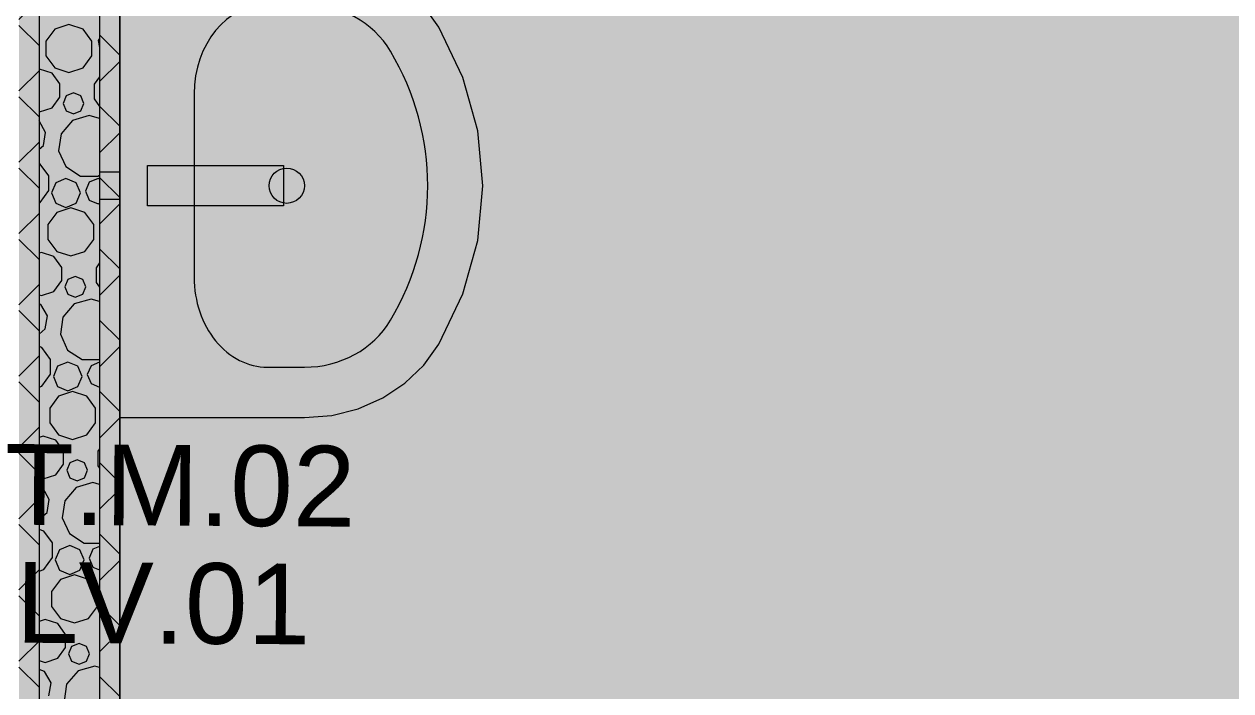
# Model space of a CAD drawing. Header units: metres. Extents: x -77 to 21.6, y -70.6 to -27.7.
# Drawn here: x -58.858 to -57.662, y -40.155 to -39.493 of the extents above; entities that cross this region are included whole.
import ezdxf

# ---------------------------------------------------------------- set-up
doc = ezdxf.new("R2010")
doc.units = ezdxf.units.M
doc.header["$MEASUREMENT"] = 0
for name, color, linetype, lineweight, true_color in [('LAJES.EST_Caneta_No__18', 7, 'Continuous', 0, 0xdfdfdf), ('LAJES.EST_Caneta_No__254', 7, 'Continuous', 0, 0xd1c9ad), ('LOUCAS-METAIS.ARQ_Caneta_No__18', 7, 'Continuous', 0, 0xdfdfdf), ('ZONA_Caneta_No__56', 7, 'Continuous', 0, 0xffe495)]:
    doc.layers.add(name, color=color, linetype=linetype, lineweight=lineweight, true_color=true_color)
for name, color, linetype, lineweight in [('LOUCAS-METAIS.ARQ_Caneta_No__96', 252, 'Continuous', 0), ('NOTAS BANCADAS_Caneta_No__99', 7, 'Continuous', 20), ('PAREDE CONSTRUIR_Caneta_No__241', 7, 'Continuous', 13), ('PAREDE CONSTRUIR_Caneta_No__83', 84, 'Continuous', 0), ('PAREDE CONSTRUIR_Caneta_No__96', 252, 'Continuous', 0)]:
    doc.layers.add(name, color=color, linetype=linetype, lineweight=lineweight)
doc.layers.add('NOTAS BANCADAS', color=7, linetype='Continuous')
doc.layers.add('PAREDE CONSTRUIR', color=7, linetype='Continuous')
doc.styles.add('GENERATED_STYLE_1', font='arial.ttf')
pattern_1 = [(45, (0, 0), (-0.03535534, 0.03535534), []), (135, (0, 0), (0.03535534, 0.03535534), [])]

# ---------------------------------------------------------------- blocks, each defined once
blk = doc.blocks.new('Basin 26')
at = {"layer": 'LOUCAS-METAIS.ARQ_Caneta_No__18', "linetype": 'Continuous', "lineweight": 0, "true_color": 0xdfdfdf}
for points in [[(-0.0135, 0), (0.0135, 0), (0.0135, 0.02), (-0.0135, 0.02)], [(-0.23, 0), (-0.23, -0.1833), (-0.2278, -0.2103), (-0.2212, -0.2364), (-0.2104, -0.2608), (-0.1959, -0.2827), (-0.178, -0.3015), (-0.1573, -0.3165), (-0.1073, -0.3404), (-0.0544, -0.3551), (0, -0.36), (0.0544, -0.3551), (0.1073, -0.3404), (0.1573, -0.3165), (0.178, -0.3015), (0.1959, -0.2827), (0.2104, -0.2608), (0.2212, -0.2364), (0.2278, -0.2103), (0.23, -0.1833), (0.23, 0)]]:
    blk.add_hatch(color=254, dxfattribs=at).paths.add_polyline_path(points)
at = {"layer": 'LOUCAS-METAIS.ARQ_Caneta_No__96', "color": 252, "linetype": 'Continuous', "lineweight": 0}
for p, q in [((0.0911, -0.0739), (-0.0911, -0.0739)), ((-0.18, -0.1466), (-0.18, -0.1833)), ((0.18, -0.1466), (0.18, -0.1833))]:
    blk.add_line(p, q, dxfattribs=at)
at = {"layer": 'LOUCAS-METAIS.ARQ_Caneta_No__96', "color": 252, "linetype": 'Continuous', "lineweight": 0, "flags": 128}
for points in [[(-0.0135, 0), (0.0135, 0), (0.0135, 0.02), (-0.0135, 0.02)], [(-0.23, 0), (-0.23, -0.1833), (-0.2278, -0.2103), (-0.2212, -0.2364), (-0.2104, -0.2608), (-0.1959, -0.2827), (-0.178, -0.3015), (-0.1573, -0.3165), (-0.1073, -0.3404), (-0.0544, -0.3551), (0, -0.36), (0.0544, -0.3551), (0.1073, -0.3404), (0.1573, -0.3165), (0.178, -0.3015), (0.1959, -0.2827), (0.2104, -0.2608), (0.2212, -0.2364), (0.2278, -0.2103), (0.23, -0.1833), (0.23, 0)]]:
    blk.add_lwpolyline(points, close=True, dxfattribs=at)
at = {"layer": 'LOUCAS-METAIS.ARQ_Caneta_No__96', "color": 252, "linetype": 'Continuous', "lineweight": 0}
blk.add_circle((0, -0.1657), 0.0175, dxfattribs=at)
for centre, major_axis, ratio, start_param, end_param in [((-0.091, -0.1466), (0.089, 0), 0.817717, 1.570796, 3.141593), ((0.091, -0.1466), (0.089, 0), 0.817717, 0, 1.570796), ((-0.0911, -0.1833), (0, 0.097), 0.916667, 1.570796, 2.644618), ((0.0911, -0.1833), (0, 0.097), 0.916667, 3.638567, 4.712389), ((0, 0), (0, 0.3055), 0.916667, 2.644618, 3.638567)]:
    blk.add_ellipse(centre, major_axis=major_axis, ratio=ratio, start_param=start_param, end_param=end_param, dxfattribs=at)
blk = doc.blocks.new('*X65')
at = {"layer": 'PAREDE CONSTRUIR_Caneta_No__96', "color": 252, "linetype": 'Continuous', "lineweight": 0}
for p, q in [((-58.8281, -39.4983), (-58.8368, -39.5102)), ((-58.8141, -39.4937), (-58.8281, -39.4983)), ((-58.8, -39.4983), (-58.8141, -39.4937)), ((-58.7914, -39.5102), (-58.8, -39.4983)), ((-58.8368, -39.5102), (-58.8368, -39.5249)), ((-58.7914, -39.5249), (-58.7914, -39.5102)), ((-58.7837, -39.5077), (-58.7849, -39.5098)), ((-58.7849, -39.5098), (-58.7837, -39.5167)), ((-58.8368, -39.5249), (-58.8281, -39.5369)), ((-58.8, -39.5369), (-58.7914, -39.5249)), ((-58.8433, -39.538), (-58.8437, -39.5381)), ((-58.8308, -39.542), (-58.8433, -39.538)), ((-58.8281, -39.5369), (-58.8141, -39.5414)), ((-58.8141, -39.5414), (-58.8, -39.5369)), ((-58.8231, -39.5527), (-58.8308, -39.542)), ((-58.8231, -39.5658), (-58.8231, -39.5527)), ((-58.7837, -39.5457), (-58.7891, -39.553)), ((-58.8169, -39.5646), (-58.8199, -39.572)), ((-58.8096, -39.5616), (-58.8169, -39.5646)), ((-58.8023, -39.5646), (-58.8096, -39.5616)), ((-58.7993, -39.572), (-58.8023, -39.5646)), ((-58.7891, -39.553), (-58.7891, -39.5676)), ((-58.8433, -39.5805), (-58.8308, -39.5765)), ((-58.8308, -39.5765), (-58.8231, -39.5658)), ((-58.8199, -39.572), (-58.8169, -39.5793)), ((-58.8023, -39.5793), (-58.7993, -39.572)), ((-58.7891, -39.5676), (-58.7837, -39.575)), ((-58.8437, -39.5804), (-58.8433, -39.5805)), ((-58.8169, -39.5793), (-58.8096, -39.5823)), ((-58.794, -39.5842), (-58.8105, -39.589)), ((-58.8096, -39.5823), (-58.8023, -39.5793)), ((-58.7837, -39.5872), (-58.794, -39.5842)), ((-58.8372, -39.6008), (-58.8437, -39.5895)), ((-58.8394, -39.6137), (-58.8372, -39.6008)), ((-58.8105, -39.589), (-58.8218, -39.6021)), ((-58.8218, -39.6021), (-58.8243, -39.6191)), ((-58.8437, -39.6173), (-58.8394, -39.6137)), ((-58.8243, -39.6191), (-58.8171, -39.6348)), ((-58.8427, -39.6322), (-58.8437, -39.6318)), ((-58.8341, -39.644), (-58.8427, -39.6322)), ((-58.8171, -39.6348), (-58.8026, -39.6441)), ((-58.8341, -39.6586), (-58.8341, -39.644)), ((-58.817, -39.6466), (-58.8271, -39.6508)), ((-58.8069, -39.6508), (-58.817, -39.6466)), ((-58.8026, -39.6441), (-58.7854, -39.6441)), ((-58.7851, -39.6466), (-58.794, -39.6502)), ((-58.7854, -39.6441), (-58.7837, -39.6431)), ((-58.7837, -39.6472), (-58.7851, -39.6466)), ((-58.8427, -39.6705), (-58.8341, -39.6586)), ((-58.8271, -39.6508), (-58.8313, -39.6609)), ((-58.8027, -39.6609), (-58.8069, -39.6508)), ((-58.794, -39.6502), (-58.7977, -39.6591)), ((-58.7977, -39.6591), (-58.794, -39.668)), ((-58.8437, -39.6708), (-58.8427, -39.6705)), ((-58.8313, -39.6609), (-58.8271, -39.671)), ((-58.8271, -39.671), (-58.817, -39.6752)), ((-58.817, -39.6752), (-58.8069, -39.671)), ((-58.8069, -39.671), (-58.8027, -39.6609)), ((-58.794, -39.668), (-58.7851, -39.6716)), ((-58.7851, -39.6716), (-58.7837, -39.6711)), ((-58.8262, -39.6803), (-58.8349, -39.6922)), ((-58.8122, -39.6757), (-58.8262, -39.6803)), ((-58.7982, -39.6803), (-58.8122, -39.6757)), ((-58.7895, -39.6922), (-58.7982, -39.6803)), ((-58.8349, -39.6922), (-58.8349, -39.7069)), ((-58.7895, -39.7069), (-58.7895, -39.6922)), ((-58.8349, -39.7069), (-58.8262, -39.7188)), ((-58.7982, -39.7188), (-58.7895, -39.7069)), ((-58.8414, -39.72), (-58.8437, -39.7207)), ((-58.8289, -39.724), (-58.8414, -39.72)), ((-58.8262, -39.7188), (-58.8122, -39.7234)), ((-58.8122, -39.7234), (-58.7982, -39.7188)), ((-58.8212, -39.7347), (-58.8289, -39.724)), ((-58.7837, -39.7302), (-58.7872, -39.735)), ((-58.8212, -39.7478), (-58.8212, -39.7347)), ((-58.8078, -39.7436), (-58.8151, -39.7466)), ((-58.8004, -39.7466), (-58.8078, -39.7436)), ((-58.7872, -39.735), (-58.7872, -39.7496)), ((-58.8289, -39.7585), (-58.8212, -39.7478)), ((-58.8151, -39.7466), (-58.8181, -39.754)), ((-58.8181, -39.754), (-58.8151, -39.7613)), ((-58.7974, -39.754), (-58.8004, -39.7466)), ((-58.8004, -39.7613), (-58.7974, -39.754)), ((-58.7872, -39.7496), (-58.7837, -39.7544)), ((-58.8437, -39.7618), (-58.8414, -39.7625)), ((-58.8414, -39.7625), (-58.8289, -39.7585)), ((-58.8151, -39.7613), (-58.8078, -39.7643)), ((-58.7921, -39.7662), (-58.8087, -39.771)), ((-58.8078, -39.7643), (-58.8004, -39.7613)), ((-58.7837, -39.7686), (-58.7921, -39.7662)), ((-58.8419, -39.7714), (-58.8437, -39.7708)), ((-58.8353, -39.7828), (-58.8419, -39.7714)), ((-58.8087, -39.771), (-58.82, -39.7841)), ((-58.8376, -39.7957), (-58.8353, -39.7828)), ((-58.82, -39.7841), (-58.8224, -39.8011)), ((-58.8437, -39.8009), (-58.8376, -39.7957)), ((-58.8224, -39.8011), (-58.8153, -39.8168)), ((-58.8408, -39.8142), (-58.8437, -39.8132)), ((-58.8322, -39.826), (-58.8408, -39.8142)), ((-58.8322, -39.8406), (-58.8322, -39.826)), ((-58.8153, -39.8168), (-58.8008, -39.8261)), ((-58.8008, -39.8261), (-58.7837, -39.8261)), ((-58.8253, -39.8328), (-58.8295, -39.8429)), ((-58.8152, -39.8286), (-58.8253, -39.8328)), ((-58.8051, -39.8328), (-58.8152, -39.8286)), ((-58.8009, -39.8429), (-58.8051, -39.8328)), ((-58.7921, -39.8322), (-58.7958, -39.8411)), ((-58.7837, -39.8287), (-58.7921, -39.8322)), ((-58.8408, -39.8525), (-58.8322, -39.8406)), ((-58.8295, -39.8429), (-58.8253, -39.853)), ((-58.8051, -39.853), (-58.8009, -39.8429)), ((-58.7958, -39.8411), (-58.7921, -39.85)), ((-58.7921, -39.85), (-58.7837, -39.8535)), ((-58.8437, -39.8534), (-58.8408, -39.8525)), ((-58.8244, -39.8623), (-58.833, -39.8742)), ((-58.8253, -39.853), (-58.8152, -39.8572)), ((-58.8104, -39.8577), (-58.8244, -39.8623)), ((-58.8152, -39.8572), (-58.8051, -39.853)), ((-58.7963, -39.8623), (-58.8104, -39.8577)), ((-58.7877, -39.8742), (-58.7963, -39.8623)), ((-58.833, -39.8742), (-58.833, -39.8889)), ((-58.7877, -39.8889), (-58.7877, -39.8742)), ((-58.833, -39.8889), (-58.8244, -39.9008)), ((-58.7963, -39.9008), (-58.7877, -39.8889)), ((-58.8396, -39.902), (-58.8437, -39.9033)), ((-58.8271, -39.906), (-58.8396, -39.902)), ((-58.8194, -39.9167), (-58.8271, -39.906)), ((-58.8244, -39.9008), (-58.8104, -39.9054)), ((-58.8104, -39.9054), (-58.7963, -39.9008)), ((-58.8194, -39.9298), (-58.8194, -39.9167)), ((-58.7837, -39.9148), (-58.7853, -39.917)), ((-58.7853, -39.917), (-58.7853, -39.9316)), ((-58.8271, -39.9404), (-58.8194, -39.9298)), ((-58.8132, -39.9286), (-58.8162, -39.9359)), ((-58.8059, -39.9256), (-58.8132, -39.9286)), ((-58.7986, -39.9286), (-58.8059, -39.9256)), ((-58.7956, -39.9359), (-58.7986, -39.9286)), ((-58.7853, -39.9316), (-58.7837, -39.9339)), ((-58.8437, -39.9432), (-58.8396, -39.9445)), ((-58.8396, -39.9445), (-58.8271, -39.9404)), ((-58.8162, -39.9359), (-58.8132, -39.9433)), ((-58.8132, -39.9433), (-58.8059, -39.9463)), ((-58.8059, -39.9463), (-58.7986, -39.9433)), ((-58.7986, -39.9433), (-58.7956, -39.9359)), ((-58.84, -39.9534), (-58.8437, -39.9521)), ((-58.8335, -39.9648), (-58.84, -39.9534)), ((-58.8068, -39.953), (-58.8181, -39.9661)), ((-58.7903, -39.9482), (-58.8068, -39.953)), ((-58.7837, -39.9501), (-58.7903, -39.9482)), ((-58.8357, -39.9777), (-58.8335, -39.9648)), ((-58.8181, -39.9661), (-58.8206, -39.9831)), ((-58.8437, -39.9844), (-58.8357, -39.9777)), ((-58.8206, -39.9831), (-58.8134, -39.9988)), ((-58.8389, -39.9962), (-58.8437, -39.9946)), ((-58.8304, -40.008), (-58.8389, -39.9962)), ((-58.8134, -39.9988), (-58.7989, -40.0081)), ((-58.8304, -40.0226), (-58.8304, -40.008)), ((-58.8234, -40.0148), (-58.8276, -40.0249)), ((-58.8133, -40.0106), (-58.8234, -40.0148)), ((-58.8032, -40.0148), (-58.8133, -40.0106)), ((-58.799, -40.0249), (-58.8032, -40.0148)), ((-58.7989, -40.0081), (-58.7837, -40.0081)), ((-58.7903, -40.0142), (-58.794, -40.0231)), ((-58.7837, -40.0115), (-58.7903, -40.0142)), ((-58.8389, -40.0345), (-58.8304, -40.0226)), ((-58.8276, -40.0249), (-58.8234, -40.035)), ((-58.8032, -40.035), (-58.799, -40.0249)), ((-58.794, -40.0231), (-58.7903, -40.032)), ((-58.8437, -40.036), (-58.8389, -40.0345)), ((-58.8234, -40.035), (-58.8133, -40.0392)), ((-58.8085, -40.0397), (-58.8225, -40.0442)), ((-58.8133, -40.0392), (-58.8032, -40.035)), ((-58.7945, -40.0442), (-58.8085, -40.0397)), ((-58.7903, -40.032), (-58.7837, -40.0347)), ((-58.8225, -40.0442), (-58.8312, -40.0562)), ((-58.7858, -40.0562), (-58.7945, -40.0442)), ((-58.8312, -40.0562), (-58.8312, -40.0709)), ((-58.7858, -40.0709), (-58.7858, -40.0562)), ((-58.8312, -40.0709), (-58.8225, -40.0828)), ((-58.7945, -40.0828), (-58.7858, -40.0709)), ((-58.8377, -40.084), (-58.8437, -40.0859)), ((-58.8252, -40.088), (-58.8377, -40.084)), ((-58.8175, -40.0987), (-58.8252, -40.088)), ((-58.8225, -40.0828), (-58.8085, -40.0874)), ((-58.8085, -40.0874), (-58.7945, -40.0828)), ((-58.8175, -40.1118), (-58.8175, -40.0987)), ((-58.8252, -40.1224), (-58.8175, -40.1118)), ((-58.8114, -40.1106), (-58.8144, -40.1179)), ((-58.804, -40.1076), (-58.8114, -40.1106)), ((-58.7967, -40.1106), (-58.804, -40.1076)), ((-58.7937, -40.1179), (-58.7967, -40.1106)), ((-58.8437, -40.1246), (-58.8377, -40.1265)), ((-58.8377, -40.1265), (-58.8252, -40.1224)), ((-58.8144, -40.1179), (-58.8114, -40.1253)), ((-58.8114, -40.1253), (-58.804, -40.1283)), ((-58.804, -40.1283), (-58.7967, -40.1253)), ((-58.7967, -40.1253), (-58.7937, -40.1179)), ((-58.8382, -40.1354), (-58.8437, -40.1334)), ((-58.8316, -40.1468), (-58.8382, -40.1354)), ((-58.805, -40.135), (-58.8163, -40.1481)), ((-58.7884, -40.1302), (-58.805, -40.135)), ((-58.7837, -40.1315), (-58.7884, -40.1302)), ((-58.8339, -40.1597), (-58.8316, -40.1468)), ((-58.8163, -40.1481), (-58.8187, -40.1651))]:
    blk.add_line(p, q, dxfattribs=at)
blk = doc.blocks.new('Tap 26')
at = {"layer": 'LOUCAS-METAIS.ARQ_Caneta_No__96', "color": 252, "linetype": 'Continuous', "lineweight": 0, "flags": 128}
blk.add_lwpolyline([(-0.02, -0.115), (0.02, -0.115), (0.02, 0.02), (-0.02, 0.02)], close=True, dxfattribs=at)
blk = doc.blocks.new('Label_54_6', base_point=(-58.4692, -40.141))
at = {"layer": 'NOTAS BANCADAS_Caneta_No__99', "color": 7, "lineweight": 20, "insert": (-58.6078, -40.0284), "char_height": 0.08, "attachment_point": 2, "rotation": 359.677, "style": 'GENERATED_STYLE_1'}
blk.add_mtext('\\A1;{\\pqc;\\pt0,99;\\fArial|b0|i0|c0|p0;\\W1.000000;LV.01\\fArial|b0|i0|c0|p0;\\W1.000000;\\A1{\\H.66x;\\S^  ;}\\fArial|b0|i0|c0|p0;\\W1.000000;\\fArial|b0|i0|c0|p0;\\W1.000000;\\A1{\\H.66x;\\S^  ;}\\fArial|b0|i0|c0|p0;\\W1.000000;\\fArial|b0|i0|c0|p0;\\W1.000000;\\fArial|b0|i0|c0|p0;\\W1.000000;\\fArial|b0|i0|c0|p0;\\W1.000000;\\fArial|b0|i0|c0|p0;\\W1.000000;\\fArial|b0|i0|c0|p0;\\W1.000000;\\fArial|b0|i0|c0|p0;\\W1.000000;\\A1{\\H.66x;\\S^  ;}\\fArial|b0|i0|c0|p0;\\W1.000000;\\fArial|b0|i0|c0|p0;\\W1.000000;\\A1{\\H.66x;\\S^  ;}\\fArial|b0|i0|c0|p0;\\W1.000000;\\fArial|b0|i0|c0|p0;\\W1.000000;\\fArial|b0|i0|c0|p0;\\W1.000000;\\fArial|b0|i0|c0|p0;\\W1.000000;\\fArial|b0|i0|c0|p0;\\W1.000000;\\fArial|b0|i0|c0|p0;\\W1.000000;\\fArial|b0|i0|c0|p0;\\W1.000000;\\A1{\\H.66x;\\S^  ;}\\fArial|b0|i0|c0|p0;\\W1.000000;\\fArial|b0|i0|c0|p0;\\W1.000000;\\A1{\\H.66x;\\S^  ;}\\fArial|b0|i0|c0|p0;\\W1.000000;\\fArial|b0|i0|c0|p0;\\W1.000000;\\fArial|b0|i0|c0|p0;\\W1.000000;\\fArial|b0|i0|c0|p0;\\W1.000000;\\fArial|b0|i0|c0|p0;\\W1.000000;\\fArial|b0|i0|c0|p0;\\W1.000000;\\fArial|b0|i0|c0|p0;\\W1.000000;\\A1{\\H.66x;\\S^  ;}\\fArial|b0|i0|c0|p0;\\W1.000000;\\fArial|b0|i0|c0|p0;\\W1.000000;\\A1{\\H.66x;\\S^  ;}\\fArial|b0|i0|c0|p0;\\W1.000000;\\fArial|b0|i0|c0|p0;\\W1.000000;\\fArial|b0|i0|c0|p0;\\W1.000000;\\fArial|b0|i0|c0|p0;\\W1.000000;\\fArial|b0|i0|c0|p0;\\W1.000000;\\fArial|b0|i0|c0|p0;\\W1.000000;\\fArial|b0|i0|c0|p0;\\W1.000000;\\A1{\\H.66x;\\S^  ;}\\fArial|b0|i0|c0|p0;\\W1.000000;\\fArial|b0|i0|c0|p0;\\W1.000000;\\A1{\\H.66x;\\S^  ;}\\fArial|b0|i0|c0|p0;\\W1.000000;\\fArial|b0|i0|c0|p0;\\W1.000000;\\fArial|b0|i0|c0|p0;\\W1.000000;\\fArial|b0|i0|c0|p0;\\W1.000000;\\fArial|b0|i0|c0|p0;\\W1.000000;\\fArial|b0|i0|c0|p0;\\W1.000000;\\fArial|b0|i0|c0|p0;\\W1.000000;\\A1{\\H.66x;\\S^  ;}\\fArial|b0|i0|c0|p0;\\W1.000000;}', dxfattribs=at)
blk = doc.blocks.new('Label_55_6', base_point=(-58.4217, -40.0243))
at = {"layer": 'NOTAS BANCADAS_Caneta_No__99', "color": 7, "lineweight": 20, "insert": (-58.5907, -39.9115), "char_height": 0.08, "attachment_point": 2, "rotation": 359.677, "style": 'GENERATED_STYLE_1'}
blk.add_mtext('\\A1;{\\pqc;\\pt0,99;\\fArial|b0|i0|c0|p0;\\W1.000000;T.M.02\\fArial|b0|i0|c0|p0;\\W1.000000;\\A1{\\H.66x;\\S^  ;}\\fArial|b0|i0|c0|p0;\\W1.000000;\\fArial|b0|i0|c0|p0;\\W1.000000;\\A1{\\H.66x;\\S^  ;}\\fArial|b0|i0|c0|p0;\\W1.000000;\\fArial|b0|i0|c0|p0;\\W1.000000;\\fArial|b0|i0|c0|p0;\\W1.000000;\\fArial|b0|i0|c0|p0;\\W1.000000;\\fArial|b0|i0|c0|p0;\\W1.000000;\\fArial|b0|i0|c0|p0;\\W1.000000;\\fArial|b0|i0|c0|p0;\\W1.000000;\\A1{\\H.66x;\\S^  ;}\\fArial|b0|i0|c0|p0;\\W1.000000;\\fArial|b0|i0|c0|p0;\\W1.000000;\\A1{\\H.66x;\\S^  ;}\\fArial|b0|i0|c0|p0;\\W1.000000;\\fArial|b0|i0|c0|p0;\\W1.000000;\\fArial|b0|i0|c0|p0;\\W1.000000;\\fArial|b0|i0|c0|p0;\\W1.000000;\\fArial|b0|i0|c0|p0;\\W1.000000;\\fArial|b0|i0|c0|p0;\\W1.000000;\\fArial|b0|i0|c0|p0;\\W1.000000;\\A1{\\H.66x;\\S^  ;}\\fArial|b0|i0|c0|p0;\\W1.000000;\\fArial|b0|i0|c0|p0;\\W1.000000;\\A1{\\H.66x;\\S^  ;}\\fArial|b0|i0|c0|p0;\\W1.000000;\\fArial|b0|i0|c0|p0;\\W1.000000;\\fArial|b0|i0|c0|p0;\\W1.000000;\\fArial|b0|i0|c0|p0;\\W1.000000;\\fArial|b0|i0|c0|p0;\\W1.000000;\\fArial|b0|i0|c0|p0;\\W1.000000;\\fArial|b0|i0|c0|p0;\\W1.000000;\\A1{\\H.66x;\\S^  ;}\\fArial|b0|i0|c0|p0;\\W1.000000;\\fArial|b0|i0|c0|p0;\\W1.000000;\\A1{\\H.66x;\\S^  ;}\\fArial|b0|i0|c0|p0;\\W1.000000;\\fArial|b0|i0|c0|p0;\\W1.000000;\\fArial|b0|i0|c0|p0;\\W1.000000;\\fArial|b0|i0|c0|p0;\\W1.000000;\\fArial|b0|i0|c0|p0;\\W1.000000;\\fArial|b0|i0|c0|p0;\\W1.000000;\\fArial|b0|i0|c0|p0;\\W1.000000;\\A1{\\H.66x;\\S^  ;}\\fArial|b0|i0|c0|p0;\\W1.000000;\\fArial|b0|i0|c0|p0;\\W1.000000;\\A1{\\H.66x;\\S^  ;}\\fArial|b0|i0|c0|p0;\\W1.000000;\\fArial|b0|i0|c0|p0;\\W1.000000;\\fArial|b0|i0|c0|p0;\\W1.000000;\\fArial|b0|i0|c0|p0;\\W1.000000;\\fArial|b0|i0|c0|p0;\\W1.000000;\\fArial|b0|i0|c0|p0;\\W1.000000;\\fArial|b0|i0|c0|p0;\\W1.000000;\\A1{\\H.66x;\\S^  ;}\\fArial|b0|i0|c0|p0;\\W1.000000;}', dxfattribs=at)

msp = doc.modelspace()

# ---------------------------------------------------------------- hatches: boundary and pattern name
at = {"layer": 'LAJES.EST_Caneta_No__18', "linetype": 'Continuous', "lineweight": 0, "true_color": 0xdfdfdf}
h = msp.add_hatch(dxfattribs=at)
h.set_pattern_fill('Piso_Externo__0006', color=254, style=0, pattern_type=2)
h.set_pattern_definition([(45, (0, 0.6), (-0.1909188, 0.1909188), [0, -0.18, 0, -0.27]), (110, (0.6, 0.6), (0.253717, 0.09234544), [0, -0.132, 0, -0.228])])
h.paths.add_polyline_path([(-76.514, -65.1016), (-73.814, -65.1016, -0.414214), (-75.814, -67.1016), (-66.814, -67.1016, -0.414214), (-68.814, -65.1016), (-68.814, -62.301), (-68.814, -45.4002, -0.414214), (-66.514, -43.1002), (-65.914, -43.1002), (-65.914, -42.3002), (-66.514, -42.3002), (-66.514, -38.2041), (-65.114, -38.2041), (-65.114, -36.7038), (-66.514, -36.7038), (-66.514, -32.5997), (-65.114, -32.5997), (-56.714, -32.5997), (-53.814, -32.5997), (-44.014, -32.5997), (-44.014, -42.3002), (-53.814, -42.3002), (-53.814, -47.1002), (-44.014, -47.1002), (-44.014, -50.8516), (-45.6136, -50.8516), (-45.6136, -52.3506), (-44.014, -52.3506), (-44.014, -60.3006), (-48.9163, -60.3006), (-48.9163, -61.1006), (-44.3609, -61.1006), (-44.3609, -67.1016), (-44.014, -67.1016), (-41.514, -67.1016), (-41.514, -28.1016), (-41.714, -28.1016), (-41.714, -60.3006), (-43.014, -60.3006), (-43.014, -30.0016), (-66.514, -30.0016), (-66.514, -28.1016), (-76.514, -28.1016)])
h.paths.add_polyline_path([(-73.814, -45.1016), (-76.314, -45.1016), (-76.314, -43.0892), (-75.7984, -43.0908, -0.414214), (-73.8139, -45.0876)], flags=0)
h.paths.add_polyline_path([(-73.814, -45.5846, -0.009328), (-73.814, -45.6604)], flags=0)
h.paths.add_polyline_path([(-52.814, -46.3002), (-52.814, -43.1002), (-44.014, -43.1002), (-44.014, -46.3002)], flags=0)
h.paths.add_polyline_path([(-67.714, -34.1), (-76.314, -34.1), (-76.314, -32.5997), (-67.714, -32.5997)], flags=0)
at = {"layer": 'LAJES.EST_Caneta_No__254', "linetype": 'Continuous', "lineweight": 0, "true_color": 0xd1c9ad}
h = msp.add_hatch(dxfattribs=at)
h.set_pattern_fill('Haie_OD_0006', color=9, style=0, pattern_type=2)
h.set_pattern_definition([(45, (0, 0.5), (-0.159099, 0.159099), [0, -0.15, 0, -0.225]), (110, (0.5, 0.5), (0.21143084, 0.07695453), [0, -0.11, 0, -0.19])])
h.paths.add_polyline_path([(-65.114, -47.1002), (-66.514, -47.1002), (-66.514, -60.3006), (-56.514, -60.3006), (-44.014, -60.3006), (-44.014, -56.6006), (-50.5957, -56.6006), (-50.5957, -54.2479), (-52.6157, -54.2479), (-52.6157, -52.5506), (-50.5957, -52.5506), (-45.6136, -52.5506), (-45.6136, -50.8516), (-44.014, -50.8516), (-44.014, -47.1002), (-53.814, -47.1002), (-53.814, -42.3002), (-44.014, -42.3002), (-44.014, -37.1002), (-51.174, -37.1002), (-51.174, -32.5997), (-53.814, -32.5997), (-56.714, -32.5997), (-58.7637, -32.5997), (-58.7637, -34.9038), (-63.464, -34.9038), (-63.464, -36.5038), (-65.114, -36.5038), (-65.114, -38.4037), (-63.464, -38.4037), (-63.464, -42.1002), (-65.114, -42.1002), (-65.114, -42.3002)])
h.paths.add_polyline_path([(-60.5596, -42.1002), (-60.5596, -38.4037), (-58.8637, -38.4037), (-58.8637, -42.1002)], flags=0)
h.paths.add_polyline_path([(-59.064, -48.7001), (-59.064, -47.3002), (-56.714, -47.3002), (-56.714, -48.7001)], flags=0)
at = {"layer": 'PAREDE CONSTRUIR_Caneta_No__83', "linetype": 'Continuous', "lineweight": 0}
h = msp.add_hatch(dxfattribs=at)
h.set_pattern_fill('Placomur_0006', color=84, style=0, pattern_type=2)
h.set_pattern_definition(pattern_1)
h.paths.add_polyline_path([(-58.8637, -38.4037), (-58.8637, -42.1002), (-58.8437, -42.1002), (-58.8437, -38.4037)])
h = msp.add_hatch(dxfattribs=at)
h.set_pattern_fill('Placomur_0006', color=84, style=0, pattern_type=2)
h.set_pattern_definition(pattern_1)
h.paths.add_polyline_path([(-58.7837, -38.4037), (-58.7837, -42.1002), (-58.7637, -42.1002), (-58.7637, -38.4037)])

# ---------------------------------------------------------------- linework, layer by layer
at = {"layer": 'PAREDE CONSTRUIR_Caneta_No__241', "color": 7, "linetype": 'Continuous', "lineweight": 13}
for p, q in [((-58.8437, -38.4037), (-58.8437, -42.1002)), ((-58.7837, -38.4037), (-58.7837, -42.1002))]:
    msp.add_line(p, q, dxfattribs=at)
at = {"layer": 'PAREDE CONSTRUIR_Caneta_No__241', "color": 7, "linetype": 'Continuous', "lineweight": 13, "flags": 128}
msp.add_lwpolyline([(-58.7637, -42.1002), (-58.7637, -38.4037)], dxfattribs=at)
at = {"layer": 'ZONA_Caneta_No__56', "color": 41, "linetype": 'Continuous', "lineweight": 0, "true_color": 0xffe495, "flags": 128}
msp.add_lwpolyline([(-56.714, -38.4037), (-58.7637, -38.4037), (-58.7637, -42.1002), (-56.714, -42.1002)], close=True, dxfattribs=at)

# ---------------------------------------------------------------- block references
at = {"layer": 'LOUCAS-METAIS.ARQ_Caneta_No__96', "color": 252, "linetype": 'Continuous', "lineweight": 0, "rotation": 90}
msp.add_blockref('Basin 26', (-58.7637, -39.6537), dxfattribs=at)
at = {"layer": 'LOUCAS-METAIS.ARQ_Caneta_No__96', "color": 252, "linetype": 'Continuous', "lineweight": 0, "xscale": -1, "rotation": 90.00338219595717}
msp.add_blockref('Tap 26', (-58.7162, -39.6537), dxfattribs=at)
at = {"layer": 'NOTAS BANCADAS', "color": 251, "linetype": 'Continuous', "lineweight": 5, "true_color": 0x6b6b6b}
for name, p in [('Label_55_6', (-58.4217, -40.0243)), ('Label_54_6', (-58.4692, -40.141))]:
    msp.add_blockref(name, p, dxfattribs=at)
at = {"layer": 'PAREDE CONSTRUIR', "color": 7, "lineweight": 13}
msp.add_blockref('*X65', (0, 0), dxfattribs=at)

doc.saveas('drawing.dxf')
